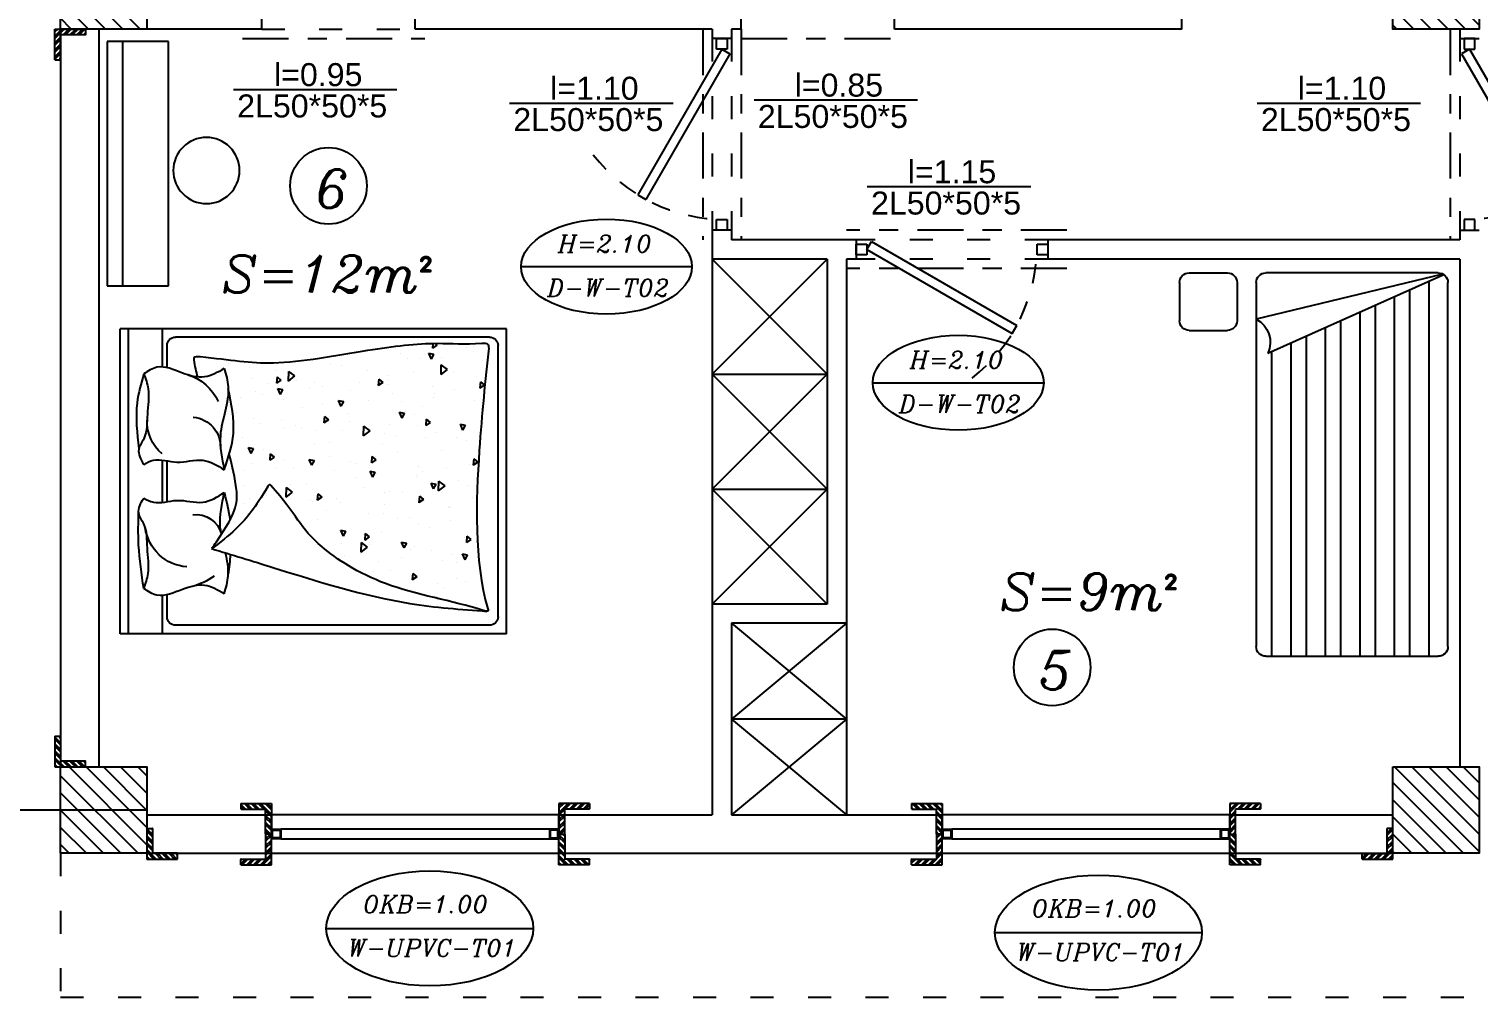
# Model space of a CAD drawing. Header units: millimetres. Extents: x 577 to 2337, y 236 to 943.
# Drawn here: x 1847.92 to 1855.49, y 421.7 to 426.75 of the extents above; entities that cross this region are included whole.
import ezdxf

# ---------------------------------------------------------------- set-up
doc = ezdxf.new("R2010")
doc.units = ezdxf.units.MM
doc.header["$LTSCALE"] = 0.01
doc.linetypes.add('ACAD_ISO03W100', pattern=[30, 12, -18])
doc.linetypes.add('ACAD_ISO10W100', pattern=[18, 12, -3, 0, -3])
for name, color, linetype in [('01-Plan', 1, 'Continuous'), ('03-Ax', 4, 'Continuous'), ('04-Door', 4, 'Continuous'), ('06-Furn', 4, 'Continuous'), ('07-Text', 3, 'Continuous'), ('10-coulm', 7, 'Continuous'), ('12-Nal dargah', 3, 'Continuous'), ('15-Window', 4, 'Continuous'), ('18-Maharband', 4, 'Continuous')]:
    doc.layers.add(name, color=color, linetype=linetype)
doc.styles.get("Standard").update_dxf_attribs({"font": 'italic.shx'})
doc.styles.add('text', font='BBadr.ttf', dxfattribs={"height": 0.2})

# ---------------------------------------------------------------- blocks, each defined once
blk = doc.blocks.new('co2')
at = {"layer": '10-coulm'}
h = blk.add_hatch(dxfattribs=at)
h.set_pattern_fill('ANSI31', color=5, scale=0.02, style=0)
h.set_pattern_definition([(45, (-770.14033, -706.21029), (-0.0449012806, 0.0449012806), [])])
h.paths.add_polyline_path([(0, 0), (0.45, 0), (0.45, 0.45), (0, 0.45)])
at = {"layer": '10-coulm', "color": 7}
blk.add_lwpolyline([(0, 0), (0.45, 0), (0.45, 0.45), (0, 0.45)], close=True, dxfattribs=at)
blk = doc.blocks.new('F2')
at = {"layer": '04-Door'}
for p, q in [((850.5409, 619.7009), (850.519, 619.663)), ((851.2239, 619.3066), (850.5409, 619.7009)), ((851.202, 619.2686), (850.519, 619.663)), ((850.3739, 619.2816), (850.3739, 619.3316)), ((850.3739, 619.3316), (850.4239, 619.3316)), ((850.4239, 619.2816), (850.3739, 619.2816)), ((850.4239, 619.3316), (850.4239, 619.2816)), ((851.2239, 619.3066), (851.202, 619.2686)), ((851.2239, 619.2816), (851.2239, 619.3316)), ((851.2239, 619.3316), (851.2739, 619.3316)), ((851.2739, 619.2816), (851.2239, 619.2816)), ((851.2739, 619.3316), (851.2739, 619.2816))]:
    blk.add_line(p, q, dxfattribs=at)
at = {"layer": '04-Door', "linetype": 'ACAD_ISO03W100', "ltscale": 0.5}
blk.add_arc((851.213, 619.2876), 0.789, 127.84997, 180, dxfattribs=at)
blk = doc.blocks.new('bed2')
at = {"layer": '06-Furn', "color": 37}
for p, q in [((805.8035, 741.5062), (806.0035, 741.5062)), ((805.7535, 741.4562), (805.7535, 741.2562)), ((806.0535, 741.4562), (806.0535, 741.2562)), ((805.8035, 741.2062), (806.0035, 741.2062)), ((805.7597, 740.132), (805.9942, 741.1062)), ((805.8035, 741.1062), (807.7035, 741.1062)), ((805.7535, 740.1562), (805.7535, 741.0562)), ((805.7629, 740.1271), (806.1739, 741.0462)), ((806.165, 741.0262), (807.7535, 741.0262)), ((807.7535, 741.0562), (807.7535, 740.1562)), ((806.1202, 740.9262), (807.7535, 740.9262)), ((806.0845, 740.8462), (807.7535, 740.8462)), ((806.0397, 740.7462), (807.7535, 740.7462)), ((806.004, 740.6662), (807.7535, 740.6662)), ((805.9592, 740.5662), (807.7535, 740.5662)), ((805.9235, 740.4862), (807.7535, 740.4862)), ((805.8787, 740.3862), (807.7535, 740.3862)), ((805.843, 740.3062), (807.7535, 740.3062)), ((805.7982, 740.2062), (807.7535, 740.2062)), ((807.7035, 740.1062), (805.8035, 740.1062))]:
    blk.add_line(p, q, dxfattribs=at)
for centre, radius, start, end in [((805.8035, 741.4562), 0.05, 90, 180), ((806.0035, 741.4562), 0.05, 0, 90), ((805.8035, 741.2562), 0.05, 180, 270), ((806.0035, 741.2562), 0.05, 270, 0), ((805.8035, 741.0562), 0.05, 90, 180), ((806.1149, 741.1686), 0.1358, 207.32671, 295.7399), ((807.7035, 741.0562), 0.05, 0, 90), ((805.8035, 740.1562), 0.05, 180, 270), ((807.7035, 740.1562), 0.05, 270, 0)]:
    blk.add_arc(centre, radius, start, end, dxfattribs=at)
blk = doc.blocks.new('reauty')
at = {"layer": '06-Furn', "color": 37}
for p, q in [((805.899, 744.5776), (805.899, 744.8976)), ((805.899, 744.8976), (807.175, 744.8976)), ((807.175, 744.8976), (807.175, 744.5776)), ((805.899, 744.8176), (807.175, 744.8176)), ((807.175, 744.5776), (805.899, 744.5776))]:
    blk.add_line(p, q, dxfattribs=at)
blk.add_circle((806.5728, 744.3801), 0.1728, dxfattribs=at)
blk = doc.blocks.new('ert')
at = {"layer": '06-Furn', "color": 37}
for p, q in [((734.1466, 589.3466), (732.555, 589.3466)), ((732.555, 587.3306), (732.555, 589.3466)), ((734.1466, 589.3021), (732.555, 589.3021)), ((734.1466, 587.3306), (734.1466, 589.3466)), ((732.7547, 589.1253), (732.555, 589.1253)), ((732.5992, 587.419), (732.5992, 589.0574)), ((732.7584, 589.1016), (732.6434, 589.1016)), ((733.4611, 589.1253), (733.2406, 589.1253)), ((733.4574, 589.1016), (733.2442, 589.1016)), ((734.0582, 589.1016), (733.9433, 589.1016)), ((734.1466, 589.1253), (733.9469, 589.1253)), ((734.1024, 587.419), (734.1024, 589.0574)), ((732.7358, 588.7824), (732.7358, 588.7824)), ((732.9141, 588.7195), (732.9141, 588.7195)), ((732.9944, 588.7396), (732.9944, 588.7396)), ((733.1223, 588.7061), (733.1223, 588.7061)), ((733.1753, 588.6785), (733.206, 588.6648)), ((733.1753, 588.6785), (733.1804, 588.6521)), ((733.2928, 588.7003), (733.2928, 588.7003)), ((733.3712, 588.6948), (733.3712, 588.6948)), ((733.4679, 588.6984), (733.4679, 588.6984)), ((732.7601, 588.6728), (732.7601, 588.6728)), ((732.8131, 588.6574), (732.8131, 588.6574)), ((732.8848, 588.6377), (732.8848, 588.6377)), ((732.8982, 588.6057), (732.8982, 588.6057)), ((733.0238, 588.6498), (733.0238, 588.6498)), ((733.0502, 588.615), (733.0502, 588.615)), ((733.1804, 588.6521), (733.206, 588.6648)), ((733.259, 588.6567), (733.259, 588.6567)), ((733.4434, 588.6728), (733.4434, 588.6728)), ((732.7752, 588.5358), (732.7752, 588.5358)), ((732.8055, 588.5277), (732.8391, 588.5306)), ((732.8055, 588.5277), (732.8228, 588.5071)), ((732.8228, 588.5071), (732.839, 588.5306)), ((732.8414, 588.5733), (732.8414, 588.5733)), ((732.8677, 588.5255), (732.8984, 588.5118)), ((732.8677, 588.5255), (732.8728, 588.499)), ((733.1832, 588.5984), (733.1832, 588.5984)), ((733.2082, 588.5629), (733.2418, 588.5659)), ((733.2082, 588.5629), (733.2255, 588.5423)), ((733.2255, 588.5423), (733.2417, 588.5659)), ((733.2847, 588.5294), (733.2847, 588.5294)), ((732.7777, 588.4683), (732.8282, 588.4693)), ((732.7777, 588.4683), (732.8016, 588.4357)), ((732.8016, 588.4357), (732.8282, 588.4693)), ((732.8728, 588.4991), (732.8984, 588.5118)), ((732.9225, 588.496), (732.9225, 588.496)), ((733.0301, 588.5039), (733.0301, 588.5039)), ((733.0736, 588.4965), (733.0736, 588.4965)), ((733.2408, 588.4964), (733.2408, 588.4964)), ((733.3686, 588.4577), (733.3686, 588.4577)), ((733.384, 588.4808), (733.4345, 588.4819)), ((733.384, 588.4808), (733.4078, 588.4482)), ((733.4079, 588.4482), (733.4345, 588.4819)), ((732.8233, 588.4249), (732.8233, 588.4249)), ((732.964, 588.3947), (732.964, 588.3947)), ((733.0605, 588.429), (733.0605, 588.429)), ((733.0684, 588.3991), (733.0684, 588.3991)), ((733.2772, 588.4408), (733.2772, 588.4408)), ((732.8359, 588.3307), (732.8359, 588.3307)), ((732.8595, 588.3574), (732.8595, 588.3574)), ((733.0848, 588.3193), (733.0848, 588.3193)), ((733.1584, 588.3301), (733.1584, 588.3301)), ((733.237, 588.3611), (733.2678, 588.3474)), ((733.237, 588.3611), (733.2421, 588.3346)), ((733.2421, 588.3346), (733.2677, 588.3474)), ((733.2472, 588.3505), (733.2472, 588.3505)), ((733.259, 588.3558), (733.259, 588.3558)), ((733.3672, 588.3718), (733.3672, 588.3718)), ((733.4161, 588.3152), (733.4497, 588.3181)), ((733.4161, 588.3152), (733.4334, 588.2945)), ((733.4334, 588.2945), (733.4496, 588.3181)), ((733.4471, 588.3527), (733.4471, 588.3527)), ((733.4578, 588.3429), (733.4578, 588.3429)), ((733.5494, 588.3176), (733.5494, 588.3176)), ((732.7407, 588.2466), (732.7407, 588.2466)), ((732.8544, 588.2928), (732.8544, 588.2928)), ((732.9495, 588.2883), (732.9495, 588.2883)), ((733.0134, 588.2799), (733.0469, 588.2829)), ((733.0134, 588.28), (733.0307, 588.2593)), ((733.0306, 588.2593), (733.0469, 588.2829)), ((733.0403, 588.2715), (733.0403, 588.2715)), ((733.1494, 588.2539), (733.1494, 588.2539)), ((733.2229, 588.2522), (733.2229, 588.2522)), ((733.2945, 588.2256), (733.2945, 588.2256)), ((733.5033, 588.2673), (733.5033, 588.2673)), ((732.7448, 588.1909), (732.7448, 588.1909)), ((732.9294, 588.208), (732.9602, 588.1943)), ((732.9294, 588.208), (732.9345, 588.1816)), ((732.9345, 588.1816), (732.9601, 588.1943)), ((732.9983, 588.154), (732.9983, 588.154)), ((733.0399, 588.1521), (733.0399, 588.1521)), ((733.0857, 588.1839), (733.0857, 588.1839)), ((733.4398, 588.2157), (733.4398, 588.2157)), ((733.4642, 588.1971), (733.4642, 588.1971)), ((733.6063, 588.1966), (733.6371, 588.1829)), ((733.6063, 588.1966), (733.6114, 588.1702)), ((733.6095, 588.176), (733.6095, 588.176)), ((733.6114, 588.1702), (733.6371, 588.1829)), ((733.6749, 588.1895), (733.6749, 588.1895)), ((733.7382, 588.1764), (733.7382, 588.1764)), ((732.8377, 588.0951), (732.8377, 588.0951)), ((732.8768, 588.1422), (732.8768, 588.1422)), ((733.0641, 588.0767), (733.1146, 588.0778)), ((733.0641, 588.0767), (733.088, 588.0441)), ((733.088, 588.0441), (733.1146, 588.0778)), ((733.2472, 588.1426), (733.2472, 588.1426)), ((733.2573, 588.1181), (733.2573, 588.1181)), ((733.3302, 588.1138), (733.3302, 588.1138)), ((733.3853, 588.0755), (733.3853, 588.0755)), ((733.624, 588.0674), (733.6575, 588.0704)), ((733.6286, 588.0746), (733.6286, 588.0746)), ((733.6412, 588.0468), (733.6575, 588.0704)), ((733.6704, 588.0893), (733.7209, 588.0903)), ((733.6704, 588.0893), (733.6942, 588.0566)), ((733.6943, 588.0566), (733.7209, 588.0903)), ((733.7303, 588.0931), (733.7303, 588.0931)), ((732.7741, 588.0535), (732.7741, 588.0535)), ((732.8185, 587.997), (732.8521, 587.9999)), ((732.8185, 587.997), (732.8359, 587.9763)), ((732.8358, 587.9763), (732.852, 587.9999)), ((732.9303, 588.0502), (732.9303, 588.0502)), ((733.2206, 588.012), (733.2206, 588.012)), ((733.2213, 588.0322), (733.2548, 588.0351)), ((733.2213, 588.0322), (733.2386, 588.0116)), ((733.2385, 588.0116), (733.2548, 588.0352)), ((733.2987, 588.0436), (733.3295, 588.0299)), ((733.2987, 588.0436), (733.3038, 588.0172)), ((733.3038, 588.0172), (733.3295, 588.0299)), ((733.3127, 588.0097), (733.3127, 588.0097)), ((733.5215, 588.0514), (733.5215, 588.0514)), ((733.624, 588.0674), (733.6413, 588.0468)), ((733.6812, 588.0436), (733.6812, 588.0436)), ((733.7719, 587.9993), (733.7719, 587.9993)), ((733.8203, 588.0241), (733.8203, 588.0241)), ((732.7984, 587.9439), (732.7984, 587.9439)), ((732.8207, 587.9483), (732.8207, 587.9483)), ((732.844, 587.9493), (732.844, 587.9493)), ((732.895, 587.9263), (732.895, 587.9263)), ((733.0547, 587.9417), (733.0547, 587.9417)), ((733.1038, 587.968), (733.1038, 587.968)), ((733.1607, 587.9773), (733.1607, 587.9773)), ((733.4026, 587.9407), (733.4026, 587.9407)), ((733.4096, 587.9659), (733.4096, 587.9659)), ((733.4743, 587.9646), (733.4743, 587.9646)), ((733.519, 587.9727), (733.519, 587.9727)), ((733.6115, 587.9824), (733.6115, 587.9824)), ((733.814, 587.9339), (733.814, 587.9339)), ((732.6862, 587.8846), (732.6862, 587.8846)), ((732.7111, 587.8465), (732.7111, 587.8465)), ((732.9365, 587.8768), (732.9365, 587.8768)), ((732.985, 587.8572), (732.985, 587.8572)), ((732.9911, 587.8906), (732.9962, 587.8641)), ((732.9911, 587.8905), (733.0219, 587.8768)), ((732.9962, 587.8641), (733.0219, 587.8769)), ((733.111, 587.9101), (733.111, 587.9101)), ((733.1938, 587.8989), (733.1938, 587.8989)), ((733.4094, 587.8708), (733.4094, 587.8708)), ((733.5477, 587.8988), (733.5477, 587.8988)), ((733.668, 587.8792), (733.6988, 587.8655)), ((733.668, 587.8792), (733.6731, 587.8527)), ((733.6731, 587.8527), (733.6988, 587.8655)), ((733.7476, 587.8779), (733.7476, 587.8779)), ((733.8982, 587.8902), (733.8982, 587.8902)), ((732.7119, 587.7786), (732.7119, 587.7786)), ((732.7762, 587.8155), (732.7762, 587.8155)), ((732.9608, 587.7672), (732.9608, 587.7672)), ((733.0014, 587.8082), (733.0014, 587.8082)), ((733.0611, 587.7958), (733.0611, 587.7958)), ((733.2717, 587.7882), (733.2717, 587.7882)), ((733.2998, 587.769), (733.2998, 587.769)), ((733.3231, 587.8006), (733.3231, 587.8006)), ((733.3299, 587.7945), (733.3299, 587.7945)), ((733.4291, 587.7845), (733.4465, 587.7638)), ((733.4292, 587.7844), (733.4627, 587.7874)), ((733.4464, 587.7638), (733.4626, 587.7874)), ((733.5388, 587.8362), (733.5388, 587.8362)), ((733.572, 587.7892), (733.572, 587.7892)), ((733.6914, 587.8112), (733.6914, 587.8112)), ((733.7044, 587.832), (733.7044, 587.832)), ((733.8319, 587.8197), (733.8654, 587.8226)), ((733.8319, 587.8197), (733.8492, 587.7991)), ((733.8491, 587.7991), (733.8654, 587.8226)), ((732.6314, 587.7048), (732.641, 587.6934)), ((732.6316, 587.7147), (732.6573, 587.7169)), ((732.641, 587.6934), (732.6572, 587.7169)), ((732.6835, 587.7375), (732.7143, 587.7238)), ((732.6835, 587.7375), (732.6886, 587.7111)), ((732.6886, 587.7111), (732.7143, 587.7238)), ((732.8542, 587.7168), (732.8542, 587.7168)), ((732.8918, 587.7064), (732.8918, 587.7064)), ((732.9123, 587.7111), (732.9123, 587.7111)), ((733.0264, 587.7492), (733.06, 587.7522)), ((733.0264, 587.7492), (733.0437, 587.7286)), ((733.0437, 587.7286), (733.0599, 587.7522)), ((733.0989, 587.7001), (733.0989, 587.7001)), ((733.1211, 587.7528), (733.1211, 587.7528)), ((733.3604, 587.7261), (733.3912, 587.7124)), ((733.3604, 587.7261), (733.3655, 587.6997)), ((733.3655, 587.6997), (733.3912, 587.7124)), ((733.5948, 587.7301), (733.5948, 587.7301)), ((733.7101, 587.7221), (733.7101, 587.7221)), ((733.8852, 587.6919), (733.8852, 587.6919)), ((733.9568, 587.6977), (733.9604, 587.6978)), ((733.9568, 587.6977), (733.9622, 587.6904)), ((732.7035, 587.6693), (732.7035, 587.6693)), ((732.7443, 587.6727), (732.7948, 587.6737)), ((732.7443, 587.6727), (732.7681, 587.64)), ((732.7681, 587.64), (732.7948, 587.6737)), ((733.1902, 587.6671), (733.1902, 587.6671)), ((733.2781, 587.6424), (733.2781, 587.6424)), ((733.3505, 587.6852), (733.401, 587.6862)), ((733.3505, 587.6852), (733.3744, 587.6526)), ((733.3744, 587.6526), (733.4011, 587.6862)), ((733.4852, 587.6282), (733.4852, 587.6282)), ((733.4855, 587.6238), (733.4855, 587.6238)), ((733.4887, 587.6348), (733.4887, 587.6348)), ((733.5569, 587.6203), (733.5569, 587.6203)), ((733.7658, 587.662), (733.7658, 587.662)), ((733.9084, 587.6578), (733.9084, 587.6578)), ((732.6516, 587.5404), (732.6516, 587.5404)), ((732.7822, 587.6045), (732.7822, 587.6045)), ((732.8743, 587.6019), (732.8743, 587.6019)), ((733.0528, 587.5731), (733.0836, 587.5594)), ((733.0528, 587.5731), (733.0579, 587.5466)), ((733.0579, 587.5467), (733.0836, 587.5594)), ((733.0712, 587.5634), (733.0712, 587.5634)), ((733.0806, 587.5652), (733.0806, 587.5652)), ((733.1232, 587.5905), (733.1232, 587.5905)), ((733.3481, 587.5786), (733.3481, 587.5786)), ((733.6469, 587.5513), (733.6469, 587.5513)), ((733.7297, 587.5617), (733.7605, 587.548)), ((733.7297, 587.5617), (733.7348, 587.5353)), ((733.7344, 587.6125), (733.7344, 587.6125)), ((733.7348, 587.5353), (733.7605, 587.548)), ((733.7756, 587.59), (733.7756, 587.59)), ((733.8557, 587.593), (733.8557, 587.593)), ((733.8725, 587.5454), (733.8725, 587.5454)), ((732.6501, 587.5014), (732.6501, 587.5014)), ((732.6726, 587.5026), (732.6726, 587.5026)), ((732.8316, 587.4662), (732.8651, 587.4692)), ((732.8316, 587.4663), (732.8489, 587.4456)), ((732.8488, 587.4456), (732.8651, 587.4692)), ((732.9305, 587.4952), (732.9305, 587.4952)), ((733.1393, 587.5369), (733.1393, 587.5369)), ((733.2343, 587.5015), (733.2679, 587.5044)), ((733.2343, 587.5015), (733.2516, 587.4808)), ((733.2516, 587.4808), (733.2678, 587.5044)), ((733.2613, 587.5234), (733.2613, 587.5234)), ((733.3756, 587.5264), (733.3756, 587.5264)), ((733.4381, 587.5095), (733.4381, 587.5095)), ((733.4951, 587.4889), (733.4951, 587.4889)), ((733.637, 587.5367), (733.6706, 587.5396)), ((733.637, 587.5367), (733.6543, 587.5161)), ((733.6543, 587.5161), (733.6705, 587.5397)), ((733.666, 587.4881), (733.666, 587.4881)), ((733.7058, 587.4814), (733.7058, 587.4814)), ((733.9919, 587.4885), (733.9919, 587.4885)), ((732.7216, 587.4534), (732.7216, 587.4534)), ((732.971, 587.4633), (732.971, 587.4633)), ((734.1466, 587.3306), (732.555, 587.3306)), ((734.0582, 587.3748), (732.6434, 587.3748))]:
    blk.add_line(p, q, dxfattribs=at)
for centre, radius, start, end in [((733.0393, 588.9843), 0.2213, 40.1552, 91.89049), ((733.5622, 588.9811), 0.2359, 4.16106, 82.34383), ((732.6434, 589.0574), 0.0442, 90, 180), ((734.0582, 589.0574), 0.0442, 0, 90), ((733.0304, 589.0598), 0.2438, 196.10155, 246.90491), ((733.1731, 588.9793), 0.1572, 185.30374, 272.10826), ((733.6591, 588.9496), 0.1349, 172.30633, 256.97918), ((733.5625, 589.0563), 0.3477, 324.77821, 346.11832), ((732.6434, 587.419), 0.0442, 180, 270), ((734.0582, 587.419), 0.0442, 270, 0)]:
    blk.add_arc(centre, radius, start, end, dxfattribs=at)
for points in [[(732.7633, 588.8029), (732.8069, 588.9059), (732.7863, 589.0208), (732.7565, 589.154), (732.7909, 589.2231)], [(732.7909, 589.2231), (732.9415, 589.2576), (733.1811, 589.2484)], [(732.7909, 589.2231), (732.8689, 589.2), (733.0017, 589.2042), (733.1294, 589.2231), (733.1842, 589.2491), (733.2628, 589.2231)], [(733.2628, 589.2231), (733.2413, 589.1727), (733.2509, 589.0511), (733.2413, 588.9151), (733.2914, 588.8029)], [(733.4388, 589.2231), (733.4603, 589.1727), (733.4507, 589.0511), (733.4603, 588.9151), (733.4102, 588.8029)], [(733.9107, 589.2231), (733.8327, 589.2), (733.6999, 589.2042), (733.5723, 589.2231), (733.5175, 589.2491), (733.4388, 589.2231)], [(733.9107, 589.2231), (733.6834, 589.2495), (733.5058, 589.2498)], [(733.9383, 588.8029), (733.8947, 588.9059), (733.9153, 589.0208), (733.9452, 589.154), (733.9107, 589.2231)], [(732.7633, 588.8029), (732.8577, 588.7824), (733.1134, 588.8234), (733.2914, 588.8029)], [(733.7018, 588.8696), (733.8005, 588.5497), (733.9883, 587.8353), (734.0297, 587.4323)], [(733.2914, 588.8029), (733.102, 588.7554), (732.8691, 588.7818)]]:
    blk.add_spline(points, degree=3, dxfattribs=at)
for points, knots in [([(732.8073, 588.9407), (732.7792, 588.9488), (732.7454, 588.9563), (732.6974, 588.9623), (732.7149, 588.7735), (732.7597, 588.5591), (732.6648, 588.0683), (732.6215, 587.7218), (732.6386, 587.5408), (732.6282, 587.4262), (732.6479, 587.424), (732.656, 587.4231)], [3985.05903, 3985.05903, 3985.05903, 3985.05903, 4080.88352, 4095.097586, 4129.948642, 4553.773643, 5047.299708, 5447.379817, 5706.978712, 5742.134282, 5766.267478, 5766.267478, 5766.267478, 5766.267478]), ([(732.656, 587.4231), (732.8243, 587.441), (733.214, 587.4823), (733.7688, 587.5006), (734.0343, 587.4233), (733.9762, 587.5992), (733.9168, 587.9736), (733.6348, 588.4044), (733.5257, 588.4216), (733.3645, 588.5676), (733.491, 588.6409), (733.5851, 588.7217), (733.6567, 588.8063), (733.7063, 588.872), (733.5063, 588.7289), (733.3959, 588.7353), (733.2726, 588.7596), (733.2109, 588.7771)], [5766.267478, 5766.267478, 5766.267478, 5766.267478, 6326.544882, 7063.125625, 7075.853468, 7104.137891, 7482.255608, 7822.118426, 8365.070605, 8376.683952, 8384.467459, 8620.875161, 8806.816714, 8824.217175, 8839.174614, 9041.086843, 9254.378307, 9254.378307, 9254.378307, 9254.378307]), ([(733.6288, 588.8182), (733.6153, 588.8206), (733.5425, 588.8306), (733.4696, 588.8153), (733.4102, 588.8029)], [355.798164, 355.798164, 355.798164, 355.798164, 402.016842, 604.685285, 604.685285, 604.685285, 604.685285]), ([(733.9383, 588.8029), (733.9069, 588.7939), (733.8359, 588.7735), (733.7643, 588.7869), (733.7243, 588.7963)], [0, 0, 0, 0, 109.214696, 246.634525, 246.634525, 246.634525, 246.634525])]:
    blk.add_open_spline(points, degree=3, knots=knots, dxfattribs=at)
for points in [[(733.4102, 588.8029), (733.4576, 588.7912), (733.505, 588.7795), (733.5528, 588.7728)], [(733.7322, 588.7708), (733.7669, 588.7737), (733.8017, 588.7778), (733.8365, 588.782)]]:
    blk.add_open_spline(points, degree=3, dxfattribs=at)
blk = doc.blocks.new('nabshi.16')
at = {"layer": '18-Maharband'}
h = blk.add_hatch(dxfattribs=at)
h.set_pattern_fill('ANSI32', color=5, scale=0.002667)
h.set_pattern_definition([(45, (104.628065, 31.17932), (-0.01796051224, 0.01796051224), []), (45, (104.640038, 31.17932), (-0.01796051224, 0.01796051224), [])])
edge = h.paths.add_edge_path()
edge.add_arc((1121.682, 457.4802), 0.0016, 270, 360)
edge.add_line((1121.6836, 457.4802), (1121.6836, 457.6076))
edge.add_arc((1121.6852, 457.6076), 0.0016, 90, 180, ccw=False)
edge.add_line((1121.6852, 457.6092), (1121.8119, 457.6092))
edge.add_arc((1121.8116, 457.6113), 0.00207, 277.48062, 385.26935)
edge.add_line((1121.8135, 457.6121), (1121.8135, 457.6386))
edge.add_line((1121.8135, 457.6386), (1121.6535, 457.6386))
edge.add_line((1121.6535, 457.6386), (1121.6535, 457.4786))
edge.add_line((1121.6535, 457.4786), (1121.682, 457.4786))
at = {"layer": '18-Maharband', "color": 2}
for p, q in [((1121.8135, 457.6386), (1121.6535, 457.6386)), ((1121.6535, 457.6386), (1121.6535, 457.4786)), ((1121.6836, 457.4802), (1121.6836, 457.6076)), ((1121.8119, 457.6092), (1121.6852, 457.6092)), ((1121.8135, 457.6386), (1121.8135, 457.6108)), ((1121.6535, 457.4786), (1121.682, 457.4786))]:
    blk.add_line(p, q, dxfattribs=at)
for centre, start, end in [((1121.6852, 457.6076), 90, 180), ((1121.8119, 457.6108), 270, 0), ((1121.682, 457.4802), 270, 0)]:
    blk.add_arc(centre, 0.0016, start, end, dxfattribs=at)

msp = doc.modelspace()

# ---------------------------------------------------------------- linework, layer by layer
at = {"layer": '01-Plan'}
for p, q in [((1853.937, 426.7452), (1853.937, 426.8952)), ((1849.137, 426.7452), (1849.137, 426.8452)), ((1849.937, 426.7452), (1849.937, 426.8452)), ((1851.637, 426.7452), (1851.637, 426.8452)), ((1852.437, 426.7452), (1852.437, 426.8452)), ((1848.087, 426.7452), (1848.087, 422.8952)), ((1848.287, 426.7452), (1848.287, 422.8952)), ((1849.137, 426.7452), (1848.537, 426.7452)), ((1851.487, 426.7452), (1849.937, 426.7452)), ((1851.487, 426.7452), (1851.487, 426.6952)), ((1851.587, 426.7452), (1851.587, 426.6952)), ((1851.637, 426.7452), (1851.587, 426.7452)), ((1853.937, 426.7452), (1852.437, 426.7452)), ((1855.387, 426.7452), (1855.387, 426.6952)), ((1851.587, 426.6952), (1851.487, 426.6952)), ((1855.387, 426.6952), (1855.487, 426.6952)), ((1851.587, 425.6952), (1851.487, 425.6952)), ((1851.487, 425.6952), (1851.487, 425.5452)), ((1851.587, 425.6952), (1851.587, 425.6452)), ((1855.387, 425.6952), (1855.487, 425.6952)), ((1855.387, 425.6952), (1855.387, 425.6452)), ((1852.237, 425.6452), (1851.587, 425.6452)), ((1852.237, 425.6452), (1852.237, 425.5452)), ((1855.387, 425.6452), (1853.237, 425.6452)), ((1853.237, 425.6452), (1853.237, 425.5452)), ((1852.087, 425.5452), (1851.487, 425.5452)), ((1852.087, 425.5452), (1852.087, 423.7452)), ((1852.187, 425.5452), (1852.187, 423.6452)), ((1852.237, 425.5452), (1852.187, 425.5452)), ((1855.387, 425.5452), (1853.237, 425.5452)), ((1855.387, 425.5452), (1855.387, 422.8952)), ((1852.087, 423.7452), (1851.487, 423.7452)), ((1851.487, 423.7452), (1851.487, 422.6452)), ((1852.187, 423.6452), (1851.587, 423.6452)), ((1851.587, 423.6452), (1851.587, 422.6452)), ((1848.537, 422.6452), (1849.187, 422.6452)), ((1849.187, 422.4452), (1849.187, 422.6452)), ((1850.687, 422.6452), (1851.487, 422.6452)), ((1850.687, 422.4452), (1850.687, 422.6452)), ((1851.587, 422.6452), (1852.687, 422.6452)), ((1852.687, 422.4452), (1852.687, 422.6452)), ((1854.187, 422.6452), (1855.037, 422.6452)), ((1854.187, 422.4452), (1854.187, 422.6452)), ((1848.537, 422.4452), (1849.187, 422.4452)), ((1850.687, 422.4452), (1851.387, 422.4452)), ((1851.387, 422.4452), (1852.687, 422.4452)), ((1854.187, 422.4452), (1855.037, 422.4452))]:
    msp.add_line(p, q, dxfattribs=at)
at = {"layer": '01-Plan', "color": 4, "linetype": 'ACAD_ISO03W100'}
for p, q in [((1849.137, 426.7452), (1849.937, 426.7452)), ((1851.487, 426.6952), (1851.487, 425.6952)), ((1851.587, 426.6952), (1851.587, 425.6952)), ((1855.387, 426.6952), (1855.387, 425.6952)), ((1853.237, 425.6452), (1852.237, 425.6452)), ((1853.237, 425.5452), (1852.237, 425.5452)), ((1848.087, 422.4452), (1848.087, 421.6952)), ((1848.087, 421.6952), (1859.6078, 421.6952))]:
    msp.add_line(p, q, dxfattribs=at)
at = {"layer": '01-Plan', "color": 4}
for p, q in [((1851.487, 425.5452), (1851.487, 423.7452)), ((1851.487, 424.9452), (1852.087, 424.9452)), ((1851.487, 424.3452), (1852.087, 424.3452)), ((1852.187, 423.6452), (1852.187, 422.6452)), ((1852.187, 423.1452), (1851.587, 423.1452)), ((1850.687, 422.6452), (1849.187, 422.6452)), ((1854.187, 422.6452), (1852.687, 422.6452)), ((1849.187, 422.4452), (1850.687, 422.4452)), ((1852.687, 422.4452), (1854.187, 422.4452))]:
    msp.add_line(p, q, dxfattribs=at)
at = {"layer": '01-Plan', "color": 5}
for p, q in [((1852.087, 425.5452), (1851.487, 424.9452)), ((1851.487, 425.5452), (1852.087, 424.9452)), ((1851.487, 424.9452), (1852.087, 424.3452)), ((1852.087, 424.9452), (1851.487, 424.3452)), ((1851.487, 424.3452), (1852.087, 423.7452)), ((1852.087, 424.3452), (1851.487, 423.7452)), ((1852.187, 423.6452), (1851.587, 423.1452)), ((1851.587, 423.6452), (1852.187, 423.1452)), ((1851.587, 423.1452), (1852.187, 422.6452)), ((1852.187, 423.1452), (1851.587, 422.6452)), ((1850.637, 422.5702), (1849.237, 422.5702)), ((1854.137, 422.5702), (1852.737, 422.5702)), ((1849.237, 422.5202), (1850.637, 422.5202)), ((1852.737, 422.5202), (1854.137, 422.5202))]:
    msp.add_line(p, q, dxfattribs=at)
at = {"layer": '01-Plan', "color": 3}
for p, q in [((1849.187, 422.5702), (1849.237, 422.5702)), ((1849.192, 422.5652), (1849.232, 422.5652)), ((1849.192, 422.5252), (1849.192, 422.5652)), ((1849.232, 422.5652), (1849.232, 422.5252)), ((1849.237, 422.5702), (1849.237, 422.5202)), ((1850.687, 422.5702), (1850.637, 422.5702)), ((1850.637, 422.5702), (1850.637, 422.5202)), ((1850.682, 422.5652), (1850.642, 422.5652)), ((1850.642, 422.5652), (1850.642, 422.5252)), ((1850.682, 422.5252), (1850.682, 422.5652)), ((1852.687, 422.5702), (1852.737, 422.5702)), ((1852.692, 422.5652), (1852.732, 422.5652)), ((1852.692, 422.5252), (1852.692, 422.5652)), ((1852.732, 422.5652), (1852.732, 422.5252)), ((1852.737, 422.5702), (1852.737, 422.5202)), ((1854.187, 422.5702), (1854.137, 422.5702)), ((1854.137, 422.5702), (1854.137, 422.5202)), ((1854.182, 422.5652), (1854.142, 422.5652)), ((1854.142, 422.5652), (1854.142, 422.5252)), ((1854.182, 422.5252), (1854.182, 422.5652)), ((1849.237, 422.5202), (1849.187, 422.5202)), ((1849.232, 422.5252), (1849.192, 422.5252)), ((1850.637, 422.5202), (1850.687, 422.5202)), ((1850.642, 422.5252), (1850.682, 422.5252)), ((1852.737, 422.5202), (1852.687, 422.5202)), ((1852.732, 422.5252), (1852.692, 422.5252)), ((1854.137, 422.5202), (1854.187, 422.5202)), ((1854.142, 422.5252), (1854.182, 422.5252))]:
    msp.add_line(p, q, dxfattribs=at)
at = {"layer": '03-Ax', "linetype": 'ACAD_ISO10W100', "ltscale": 6}
msp.add_line((1848.537, 422.6702), (1845.6937, 422.6702), dxfattribs=at)
at = {"layer": '07-Text', "color": 3}
for centre in [(1849.4848, 425.9269), (1853.2601, 423.4147)]:
    msp.add_circle(centre, 0.2, dxfattribs=at)
at = {"layer": '12-Nal dargah', "linetype": 'ACAD_ISO10W100', "ltscale": 2}
for p, q in [((1851.437, 426.7452), (1851.437, 425.6452)), ((1851.637, 426.7452), (1851.637, 425.6452)), ((1855.337, 426.7452), (1855.337, 425.6452)), ((1849.037, 426.6952), (1849.987, 426.6952)), ((1851.637, 426.6952), (1852.487, 426.6952)), ((1853.337, 425.6952), (1852.187, 425.6952)), ((1853.337, 425.4952), (1852.187, 425.4952))]:
    msp.add_line(p, q, dxfattribs=at)
at = {"layer": '12-Nal dargah', "lineweight": 25}
for p, q in [((1848.9891, 426.4298), (1849.8416, 426.4298)), ((1850.4298, 426.3587), (1851.2823, 426.3587)), ((1851.7055, 426.375), (1852.558, 426.375)), ((1854.3298, 426.3587), (1855.1823, 426.3587)), ((1852.2957, 425.9231), (1853.1483, 425.9231))]:
    msp.add_line(p, q, dxfattribs=at)
at = {"layer": '15-Window', "color": 4}
for p, q in [((1850.4898, 425.5055), (1851.3808, 425.5055)), ((1852.3249, 424.8996), (1853.2159, 424.8996)), ((1849.4731, 422.0531), (1850.5531, 422.0531)), ((1852.9615, 422.0312), (1854.0415, 422.0312))]:
    msp.add_line(p, q, dxfattribs=at)
for centre, major_axis in [((1850.9353, 425.5055), (0.4455, 0)), ((1852.7704, 424.8996), (0.4455, 0)), ((1850.0131, 422.0531), (0.54, 0)), ((1853.5015, 422.0312), (0.54, 0))]:
    msp.add_ellipse(centre, major_axis=major_axis, ratio=0.555556, dxfattribs=at)

# ---------------------------------------------------------------- block references
at = {"layer": '04-Door', "yscale": 1.111111111111139, "zscale": 1.111111111111139}
for p, xscale, rotation in [((2539.6554, -519.1647), 1.111111111111139, 90.00000000000001), ((1167.3186, -519.1647), -1.111111111111139, 270), ((2798.0969, 1113.7136), 1.111111111111139, 180)]:
    msp.add_blockref('F2', p, dxfattribs=dict(at, xscale=xscale, rotation=rotation))
at = {"layer": '06-Furn', "color": 5, "xscale": -1, "rotation": 90}
for name, p in [('reauty', (2593.2282, 1232.5797)), ('bed2', (2595.4308, 1231.2264))]:
    msp.add_blockref(name, p, dxfattribs=at)
at = {"layer": '06-Furn', "xscale": -1, "rotation": 90}
msp.add_blockref('ert', (2437.744, 1157.7368), dxfattribs=at)
at = {"layer": '10-coulm', "xscale": -1, "rotation": 180}
for p in [(1848.087, 427.1952), (1855.037, 427.1952), (1848.087, 422.8952), (1855.037, 422.8952)]:
    msp.add_blockref('co2', p, dxfattribs=at)
at = {"layer": '18-Maharband', "xscale": -1}
for p, rotation in [((2305.6962, 1548.3987), 90), ((2970.8404, -34.9334), 359.9999999998999), ((2974.3404, -34.9334), 359.9999999997696), ((729.0335, 880.0238), 180), ((732.5335, 880.0238), 180)]:
    msp.add_blockref('nabshi.16', p, dxfattribs=dict(at, rotation=rotation))
at = {"layer": '18-Maharband'}
for p, rotation in [((2305.6962, -698.7582), 90.00000000000001), ((2306.1756, -699.2384), 90.00000000000001), ((2976.6904, 880.0528), 180), ((2970.8404, 880.0238), 180), ((2974.3404, 880.0238), 180)]:
    msp.add_blockref('nabshi.16', p, dxfattribs=dict(at, rotation=rotation))
for p in [(729.0335, -34.9334), (732.5335, -34.9334)]:
    msp.add_blockref('nabshi.16', p, dxfattribs=at)

# ---------------------------------------------------------------- texts
at = {"layer": '07-Text', "color": 3, "char_height": 0.2, "width": 0.227981, "attachment_point": 7, "style": 'text'}
for s, insert in [('{\\Fitalic|c0;6}', (1849.4155, 425.8117)), ('{\\Fitalic|c0;5}', (1853.1907, 423.2995))]:
    msp.add_mtext(s, dxfattribs=dict(at, insert=insert))
at = {"layer": '07-Text', "color": 3, "transparency": 33554687, "char_height": 0.192, "width": 0.583591, "attachment_point": 7, "style": 'text'}
for s, insert in [('{\\Fitalic|c0;S=12m\\fISOCPEUR|b0|i0|c0|p34;²}', (1848.9273, 425.3712)), ('{\\Fitalic|c0;S=9m\\fISOCPEUR|b0|i0|c0|p34;²}', (1852.9867, 423.7134))]:
    msp.add_mtext(s, dxfattribs=dict(at, insert=insert))
at = {"layer": '12-Nal dargah', "char_height": 0.12, "width": 1.094233, "style": 'text'}
for s, insert, attachment_point in [('{\\fArial|b0|i0|c0|p34;l=0.95}', (1849.662, 426.5672), 3), ('{\\fArial|b0|i0|c0|p34;l=1.10}', (1851.1027, 426.4961), 3), ('{\\fArial|b0|i0|c0|p34;l=0.85}', (1852.3783, 426.5125), 3), ('{\\fArial|b0|i0|c0|p34;l=1.10}', (1855.0027, 426.4961), 3), ('{\\fArial|b0|i0|c0|p34;2L50*50*5}', (1849.7914, 426.2821), 9), ('{\\fArial|b0|i0|c0|p34;2L50*50*5}', (1852.5078, 426.2274), 9), ('{\\fArial|b0|i0|c0|p34;2L50*50*5}', (1851.2321, 426.211), 9), ('{\\fArial|b0|i0|c0|p34;2L50*50*5}', (1855.1321, 426.211), 9), ('{\\fArial|b0|i0|c0|p34;l=1.15}', (1852.9686, 426.0606), 3), ('{\\fArial|b0|i0|c0|p34;2L50*50*5}', (1853.0981, 425.7755), 9)]:
    msp.add_mtext(s, dxfattribs=dict(at, insert=insert, attachment_point=attachment_point))
at = {"layer": '15-Window', "color": 4, "attachment_point": 9}
for s, insert, char_height, width in [('H=2.10', (1851.1719, 425.5794), 0.09075, 1.519305), ('D-W-T02', (1851.2638, 425.3495), 0.09075, 1.519305), ('H=2.10', (1853.007, 424.9734), 0.09075, 1.519305), ('D-W-T02', (1853.0989, 424.7436), 0.09075, 1.519305), ('OKB=1.00', (1850.3179, 422.1341), 0.09, 1.506748), ('OKB=1.00', (1853.8063, 422.1122), 0.09, 1.506748), ('W-UPVC-T01', (1850.4707, 421.9058), 0.09, 1.506748), ('W-UPVC-T01', (1853.9591, 421.884), 0.09, 1.506748)]:
    msp.add_mtext(s, dxfattribs=dict(at, insert=insert, char_height=char_height, width=width))

doc.saveas('drawing.dxf')
